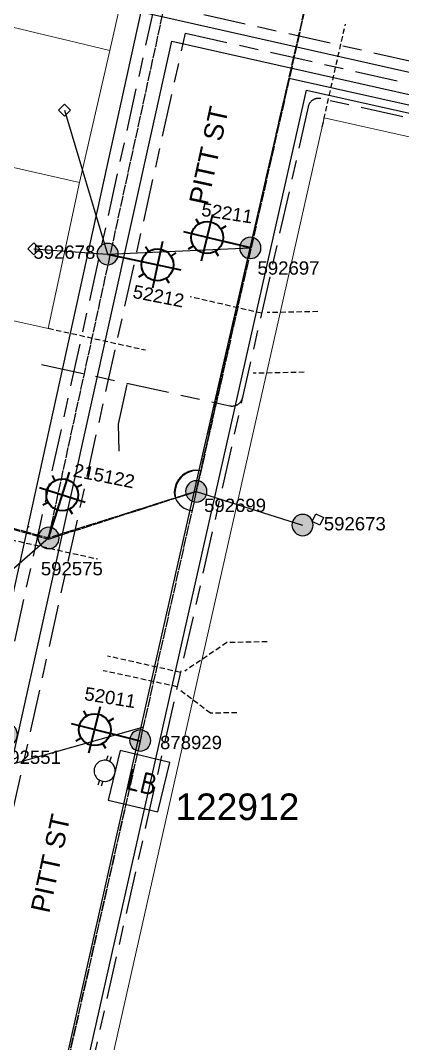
# Model space of a CAD drawing. Header units: metres. Extents: x 311347 to 316656, y 6252667 to 6255486.
# Drawn here: x 314285.6 to 314321.5, y 6254801.3 to 6254897.6 of the extents above; entities that cross this region are included whole.
import ezdxf
from ezdxf.enums import TextEntityAlignment as Align

# ---------------------------------------------------------------- set-up
doc = ezdxf.new("R2010")
doc.units = ezdxf.units.M
for name, pattern in [('Cable Exist OH', [1, 1, 0]), ('Cable Exist UG', [8.2, 4, -1.2, 1.8, -1.2]), ('Cable Remove', [2, 0, -2]), ('DASHED', [0.75, 0.5, -0.25])]:
    doc.linetypes.add(name, pattern=pattern)
doc.layers.get('0').update_dxf_attribs({"color": 6})
for name, color, linetype in [('_User_HV_Exist', 7, 'Continuous'), ('_User_LV_Exist', 7, 'Continuous'), ('Duct_SP_EXT', 7, 'Continuous'), ('Equip_SP_HV_EXT', 7, 'Continuous'), ('Equip_SP_LV_EXT', 7, 'Continuous'), ('Equip_SP_SL_EXT', 7, 'Continuous'), ('Mains_HV_EXT', 7, 'Continuous'), ('Mains_LV_EXT', 7, 'Continuous'), ('Mains_TR_EXT', 7, 'Continuous'), ('Services_SP_EXT', 7, 'Continuous'), ('SupportsOH_SP_TR_HV_LV_SL_EXT', 7, 'Continuous'), ('Trench_SP_EXT', 7, 'Continuous')]:
    doc.layers.add(name, color=color, linetype=linetype)
doc.layers.add('Cadastre Land Parcels_SP_EXT', color=9, linetype='Continuous', lineweight=5)
doc.layers.add('Cadastre Roads_SP_EXT', color=7, linetype='Continuous', lineweight=5)
doc.layers.add('UNKNOWN_FEATURES', color=1, linetype='DASHED', plot=False)
doc.styles.add('iecARIAL', font='arial.ttf', dxfattribs={"height": 2})
doc.styles.add('POLE_LABEL', font='arial.ttf')
doc.styles.get("Standard").update_dxf_attribs({"font": 'arial.ttf'})
doc.linetypes.add('Cable P UG', pattern='A,6,-0.5,["P",Standard,S=1.7,R=0,X=0.5,Y=-1],-2.9', length=9.4)

# ---------------------------------------------------------------- blocks, each defined once
blk = doc.blocks.new('LV_OH_LINKS_OPEN_EXT')
for p, q in [((-0.166, 4.966), (-0.166, 5.464)), ((0.166, 4.966), (0.166, 5.464)), ((-0.166, 3.002), (-0.166, 2.504)), ((0.166, 3.002), (0.166, 2.504))]:
    blk.add_line(p, q)
blk.add_lwpolyline([(0, 2.988, 1), (0, 4.98, 1)], format="xyb", close=True)
at = {"flags": 9}
for tag, p in [('ACTUAL_STATUS', (0, 0)), ('OPERATING_VOLTAGE', (0, -0.6)), ('ORIENTATION', (0, -0.8)), ('OWNED_BY', (0, -1)), ('CONSTRUCTED_VOLTAGE', (0, -0.2)), ('NO_PHASES', (0, -0.4)), ('STATE', (0, -1.2)), ('SWITCH_TYPE', (0, -1.4)), ('USAGE', (0, -1.6)), ('LEGEND', (0, -1.8)), ('NOTES', (0, -2))]:
    blk.add_attdef(tag, text='', height=0.2, dxfattribs=at).set_placement(p, align=Align.MIDDLE_LEFT)
at = {"flags": 1}
blk.add_attdef('Z', (0, 0), '', height=0.2, dxfattribs=at)
blk = doc.blocks.new('*U51')
at = {"lineweight": 40}
for p, q in [((5.163, 1.184), (4.21, -3.214)), ((0, 0), (3.224, -0.698)), ((3.57, 0.719), (3.874, 0.246)), ((6.421, 0.102), (5.948, -0.203)), ((2.487, -0.538), (6.885, -1.491)), ((2.952, -2.131), (3.425, -1.827)), ((5.803, -2.749), (5.499, -2.276))]:
    blk.add_line(p, q, dxfattribs=at)
blk.add_circle((4.686, -1.015), 1.5, dxfattribs=at)
at = {"style": 'iecARIAL', "flags": 8}
blk.add_attdef('ASSET_NUM', (1.5, 1.5), '', height=2.5, dxfattribs=at)
for tag, p, height, flags in [('CONSTRUCTED_VOLTAGE', (0.981, -0.653), 0.2, 9), ('CONTROL_TYPE', (0.981, -0.853), 0.2, 9), ('LANTERN_PURPOSE', (0.981, -1.053), 0.2, 9), ('LNUMBER', (2.181, -3.253), 2.5, 8), ('OPERATING_VOLTAGE', (0.981, -1.653), 0.2, 9), ('ORIENTATION', (0.981, -1.853), 0.2, 9), ('OWNED_BY', (0.981, -2.053), 0.2, 9), ('LANTERN_TYPE', (0.981, -1.253), 0.2, 9), ('NO_PHASES', (0.981, -1.453), 0.2, 9), ('STATE', (0.981, -2.253), 0.2, 9), ('CEXIST', (0.981, -2.653), 0.2, 9), ('CNEW', (0.981, -2.853), 0.2, 9), ('CNUMBER', (0.981, -3.053), 0.2, 9), ('USAGE', (0.981, -2.453), 0.2, 9), ('CREMOVE', (0.981, -3.253), 0.2, 9), ('CREPLACE', (0.981, -3.453), 0.2, 9), ('LKINGHEIGHT', (0.981, -3.653), 0.2, 9), ('LBRACKET', (0.981, -3.853), 0.2, 9), ('LBRACKETVOCAB', (0.981, -4.053), 0.2, 9), ('LCATEGORY', (0.981, -4.253), 0.2, 9), ('LCHARGE1', (0.981, -4.453), 0.2, 9), ('LCHARGE1PERCENT', (0.981, -4.653), 0.2, 9), ('LCHARGE2', (0.981, -4.853), 0.2, 9), ('LCHARGE2PERCENT', (0.981, -5.053), 0.2, 9), ('LCHARGE3', (0.981, -5.253), 0.2, 9), ('LCHARGE3PERCENT', (0.981, -5.453), 0.2, 9), ('LEXIST', (0.981, -5.653), 0.2, 9), ('LLAMP', (0.981, -5.853), 0.2, 9), ('LLAMPVOCAB', (0.981, -6.053), 0.2, 9), ('LMAST', (0.981, -6.253), 0.2, 9), ('LMASTVOCAB', (0.981, -6.453), 0.2, 9), ('LNEW', (0.981, -6.653), 0.2, 9), ('LANTNUMBER', (0.981, -6.853), 0.2, 9), ('LOUTREACH', (0.981, -7.253), 0.2, 9), ('LOUTREACHVOCAB', (0.981, -7.453), 0.2, 9), ('LRATECODE', (0.981, -7.653), 0.2, 9), ('LREMOVE', (0.981, -7.853), 0.2, 9), ('LREPLACE', (0.981, -8.053), 0.2, 9), ('LTYPE', (0.981, -8.253), 0.2, 9), ('LTYPEVOCAB', (0.981, -8.453), 0.2, 9), ('LEGEND', (0.981, -8.653), 0.2, 9), ('LOCATION', (0.981, -8.853), 0.2, 9), ('STREETNAME', (0.981, -9.253), 0.2, 9), ('SUBURB', (0.981, -9.453), 0.2, 1), ('NOTES', (0.981, -9.053), 0.2, 9)]:
    blk.add_attdef(tag, p, '', height=height, dxfattribs=dict(flags=flags))
blk = doc.blocks.new('*U52')
at = {"lineweight": 40}
for p, q in [((-4.587, -1.207), (-3.53, 3.167)), ((-5.134, 2.74), (-4.841, 2.26)), ((-2.299, 2.055), (-2.779, 1.762)), ((-1.872, 0.452), (-6.246, 1.509)), ((-5.819, -0.095), (-5.339, 0.198)), ((0, 0), (-2.604, 0.629)), ((-2.984, -0.78), (-3.277, -0.3))]:
    blk.add_line(p, q, dxfattribs=at)
blk.add_circle((-4.059, 0.98), 1.5, dxfattribs=at)
at = {"style": 'iecARIAL', "flags": 8}
blk.add_attdef('ASSET_NUM', (1.5, 1.5), '', height=2.5, dxfattribs=at)
for tag, p, height, flags in [('CONSTRUCTED_VOLTAGE', (0.981, -0.653), 0.2, 9), ('CONTROL_TYPE', (0.981, -0.853), 0.2, 9), ('LANTERN_PURPOSE', (0.981, -1.053), 0.2, 9), ('LNUMBER', (2.181, -3.253), 2.5, 8), ('OPERATING_VOLTAGE', (0.981, -1.653), 0.2, 9), ('ORIENTATION', (0.981, -1.853), 0.2, 9), ('OWNED_BY', (0.981, -2.053), 0.2, 9), ('LANTERN_TYPE', (0.981, -1.253), 0.2, 9), ('NO_PHASES', (0.981, -1.453), 0.2, 9), ('STATE', (0.981, -2.253), 0.2, 9), ('CEXIST', (0.981, -2.653), 0.2, 9), ('CNEW', (0.981, -2.853), 0.2, 9), ('CNUMBER', (0.981, -3.053), 0.2, 9), ('USAGE', (0.981, -2.453), 0.2, 9), ('CREMOVE', (0.981, -3.253), 0.2, 9), ('CREPLACE', (0.981, -3.453), 0.2, 9), ('LKINGHEIGHT', (0.981, -3.653), 0.2, 9), ('LBRACKET', (0.981, -3.853), 0.2, 9), ('LBRACKETVOCAB', (0.981, -4.053), 0.2, 9), ('LCATEGORY', (0.981, -4.253), 0.2, 9), ('LCHARGE1', (0.981, -4.453), 0.2, 9), ('LCHARGE1PERCENT', (0.981, -4.653), 0.2, 9), ('LCHARGE2', (0.981, -4.853), 0.2, 9), ('LCHARGE2PERCENT', (0.981, -5.053), 0.2, 9), ('LCHARGE3', (0.981, -5.253), 0.2, 9), ('LCHARGE3PERCENT', (0.981, -5.453), 0.2, 9), ('LEXIST', (0.981, -5.653), 0.2, 9), ('LLAMP', (0.981, -5.853), 0.2, 9), ('LLAMPVOCAB', (0.981, -6.053), 0.2, 9), ('LMAST', (0.981, -6.253), 0.2, 9), ('LMASTVOCAB', (0.981, -6.453), 0.2, 9), ('LNEW', (0.981, -6.653), 0.2, 9), ('LANTNUMBER', (0.981, -6.853), 0.2, 9), ('LOUTREACH', (0.981, -7.253), 0.2, 9), ('LOUTREACHVOCAB', (0.981, -7.453), 0.2, 9), ('LRATECODE', (0.981, -7.653), 0.2, 9), ('LREMOVE', (0.981, -7.853), 0.2, 9), ('LREPLACE', (0.981, -8.053), 0.2, 9), ('LTYPE', (0.981, -8.253), 0.2, 9), ('LTYPEVOCAB', (0.981, -8.453), 0.2, 9), ('LEGEND', (0.981, -8.653), 0.2, 9), ('LOCATION', (0.981, -8.853), 0.2, 9), ('STREETNAME', (0.981, -9.253), 0.2, 9), ('SUBURB', (0.981, -9.453), 0.2, 1), ('NOTES', (0.981, -9.053), 0.2, 9)]:
    blk.add_attdef(tag, p, '', height=height, dxfattribs=dict(flags=flags))
blk = doc.blocks.new('*U50')
at = {"lineweight": 40}
for p, q in [((-4.81, -1.114), (-3.715, 3.251)), ((-5.322, 2.838), (-5.033, 2.355)), ((-2.493, 2.128), (-2.976, 1.839)), ((-2.08, 0.521), (-6.445, 1.616)), ((-6.032, 0.009), (-5.549, 0.298)), ((0, 0), (-2.811, 0.705)), ((-3.203, -0.701), (-3.492, -0.218))]:
    blk.add_line(p, q, dxfattribs=at)
blk.add_circle((-4.263, 1.069), 1.5, dxfattribs=at)
at = {"style": 'iecARIAL', "flags": 8}
blk.add_attdef('ASSET_NUM', (1.5, 1.5), '', height=2.5, dxfattribs=at)
for tag, p, height, flags in [('CONSTRUCTED_VOLTAGE', (0.981, -0.653), 0.2, 9), ('CONTROL_TYPE', (0.981, -0.853), 0.2, 9), ('LANTERN_PURPOSE', (0.981, -1.053), 0.2, 9), ('LNUMBER', (2.181, -3.253), 2.5, 8), ('OPERATING_VOLTAGE', (0.981, -1.653), 0.2, 9), ('ORIENTATION', (0.981, -1.853), 0.2, 9), ('OWNED_BY', (0.981, -2.053), 0.2, 9), ('LANTERN_TYPE', (0.981, -1.253), 0.2, 9), ('NO_PHASES', (0.981, -1.453), 0.2, 9), ('STATE', (0.981, -2.253), 0.2, 9), ('CEXIST', (0.981, -2.653), 0.2, 9), ('CNEW', (0.981, -2.853), 0.2, 9), ('CNUMBER', (0.981, -3.053), 0.2, 9), ('USAGE', (0.981, -2.453), 0.2, 9), ('CREMOVE', (0.981, -3.253), 0.2, 9), ('CREPLACE', (0.981, -3.453), 0.2, 9), ('LKINGHEIGHT', (0.981, -3.653), 0.2, 9), ('LBRACKET', (0.981, -3.853), 0.2, 9), ('LBRACKETVOCAB', (0.981, -4.053), 0.2, 9), ('LCATEGORY', (0.981, -4.253), 0.2, 9), ('LCHARGE1', (0.981, -4.453), 0.2, 9), ('LCHARGE1PERCENT', (0.981, -4.653), 0.2, 9), ('LCHARGE2', (0.981, -4.853), 0.2, 9), ('LCHARGE2PERCENT', (0.981, -5.053), 0.2, 9), ('LCHARGE3', (0.981, -5.253), 0.2, 9), ('LCHARGE3PERCENT', (0.981, -5.453), 0.2, 9), ('LEXIST', (0.981, -5.653), 0.2, 9), ('LLAMP', (0.981, -5.853), 0.2, 9), ('LLAMPVOCAB', (0.981, -6.053), 0.2, 9), ('LMAST', (0.981, -6.253), 0.2, 9), ('LMASTVOCAB', (0.981, -6.453), 0.2, 9), ('LNEW', (0.981, -6.653), 0.2, 9), ('LANTNUMBER', (0.981, -6.853), 0.2, 9), ('LOUTREACH', (0.981, -7.253), 0.2, 9), ('LOUTREACHVOCAB', (0.981, -7.453), 0.2, 9), ('LRATECODE', (0.981, -7.653), 0.2, 9), ('LREMOVE', (0.981, -7.853), 0.2, 9), ('LREPLACE', (0.981, -8.053), 0.2, 9), ('LTYPE', (0.981, -8.253), 0.2, 9), ('LTYPEVOCAB', (0.981, -8.453), 0.2, 9), ('LEGEND', (0.981, -8.653), 0.2, 9), ('LOCATION', (0.981, -8.853), 0.2, 9), ('STREETNAME', (0.981, -9.253), 0.2, 9), ('SUBURB', (0.981, -9.453), 0.2, 1), ('NOTES', (0.981, -9.053), 0.2, 9)]:
    blk.add_attdef(tag, p, '', height=height, dxfattribs=dict(flags=flags))
blk = doc.blocks.new('*U59')
at = {"lineweight": 40}
for p, q in [((0.341, 5.888), (0.6, 5.389)), ((0.608, 1.912), (1.971, 6.201)), ((3.121, 5.005), (2.622, 4.746)), ((-0.855, 4.738), (3.434, 3.375)), ((-0.542, 3.109), (-0.043, 3.367)), ((0, 0), (0.836, 2.63)), ((2.237, 2.225), (1.979, 2.724))]:
    blk.add_line(p, q, dxfattribs=at)
blk.add_circle((1.289, 4.057), 1.5, dxfattribs=at)
at = {"style": 'iecARIAL', "flags": 8}
blk.add_attdef('ASSET_NUM', (1.5, 1.5), '', height=2.5, dxfattribs=at)
for tag, p, height, flags in [('CONSTRUCTED_VOLTAGE', (0.981, -0.653), 0.2, 9), ('CONTROL_TYPE', (0.981, -0.853), 0.2, 9), ('LANTERN_PURPOSE', (0.981, -1.053), 0.2, 9), ('LNUMBER', (2.181, -3.253), 2.5, 8), ('OPERATING_VOLTAGE', (0.981, -1.653), 0.2, 9), ('ORIENTATION', (0.981, -1.853), 0.2, 9), ('OWNED_BY', (0.981, -2.053), 0.2, 9), ('LANTERN_TYPE', (0.981, -1.253), 0.2, 9), ('NO_PHASES', (0.981, -1.453), 0.2, 9), ('STATE', (0.981, -2.253), 0.2, 9), ('CEXIST', (0.981, -2.653), 0.2, 9), ('CNEW', (0.981, -2.853), 0.2, 9), ('CNUMBER', (0.981, -3.053), 0.2, 9), ('USAGE', (0.981, -2.453), 0.2, 9), ('CREMOVE', (0.981, -3.253), 0.2, 9), ('CREPLACE', (0.981, -3.453), 0.2, 9), ('LKINGHEIGHT', (0.981, -3.653), 0.2, 9), ('LBRACKET', (0.981, -3.853), 0.2, 9), ('LBRACKETVOCAB', (0.981, -4.053), 0.2, 9), ('LCATEGORY', (0.981, -4.253), 0.2, 9), ('LCHARGE1', (0.981, -4.453), 0.2, 9), ('LCHARGE1PERCENT', (0.981, -4.653), 0.2, 9), ('LCHARGE2', (0.981, -4.853), 0.2, 9), ('LCHARGE2PERCENT', (0.981, -5.053), 0.2, 9), ('LCHARGE3', (0.981, -5.253), 0.2, 9), ('LCHARGE3PERCENT', (0.981, -5.453), 0.2, 9), ('LEXIST', (0.981, -5.653), 0.2, 9), ('LLAMP', (0.981, -5.853), 0.2, 9), ('LLAMPVOCAB', (0.981, -6.053), 0.2, 9), ('LMAST', (0.981, -6.253), 0.2, 9), ('LMASTVOCAB', (0.981, -6.453), 0.2, 9), ('LNEW', (0.981, -6.653), 0.2, 9), ('LANTNUMBER', (0.981, -6.853), 0.2, 9), ('LOUTREACH', (0.981, -7.253), 0.2, 9), ('LOUTREACHVOCAB', (0.981, -7.453), 0.2, 9), ('LRATECODE', (0.981, -7.653), 0.2, 9), ('LREMOVE', (0.981, -7.853), 0.2, 9), ('LREPLACE', (0.981, -8.053), 0.2, 9), ('LTYPE', (0.981, -8.253), 0.2, 9), ('LTYPEVOCAB', (0.981, -8.453), 0.2, 9), ('LEGEND', (0.981, -8.653), 0.2, 9), ('LOCATION', (0.981, -8.853), 0.2, 9), ('STREETNAME', (0.981, -9.253), 0.2, 9), ('SUBURB', (0.981, -9.453), 0.2, 1), ('NOTES', (0.981, -9.053), 0.2, 9)]:
    blk.add_attdef(tag, p, '', height=height, dxfattribs=dict(flags=flags))
blk = doc.blocks.new('CCP_EXT')
at = {"flags": 9}
for tag, p in [('STATE', (0, -1.8)), ('USAGE', (0, -1.2)), ('LEGEND', (0, -1.4)), ('LIFE_SUPPORT', (0, -1.6)), ('NOTES', (0, -2))]:
    blk.add_attdef(tag, text='', height=0.2, dxfattribs=at).set_placement(p, align=Align.MIDDLE_LEFT)
blk.add_wipeout([(0, 0.566), (0.566, 0), (0, -0.566), (-0.566, 0)])
blk.add_lwpolyline([(-0.566, 0), (0, 0.566), (0.566, 0), (0, -0.566), (-0.566, 0)])
at = {"flags": 1}
blk.add_attdef('Z', (0, 0), '', height=0.2, dxfattribs=at)
at = {"flags": 9}
for tag, p in [('CCP_TYPE', (0, 0)), ('OPERATING_VOLTAGE', (0, -0.6)), ('ORIENTATION', (0, -0.8)), ('OWNED_BY', (0, -1)), ('CONSTRUCTED_VOLTAGE', (0, -0.2)), ('NO_PHASES', (0, -0.4))]:
    blk.add_attdef(tag, text='', height=0.2, dxfattribs=at).set_placement(p, align=Align.MIDDLE_LEFT)
blk = doc.blocks.new('POLE_EXT')
blk.add_hatch(color=256).paths.add_polyline_path([(-1, 0, 1), (1, 0, 1)])
blk.add_lwpolyline([(-1, 0, 1), (1, 0, 1)], format="xyb", close=True)
for tag, height, flags, p in [('pNumber', 2.5, 8, (-17.84, 2.067)), ('OWNED_BY', 0.2, 9, (1.355, -0.4)), ('SPECIAL_USE', 0.2, 9, (1.355, -0.8)), ('STATE', 0.2, 9, (1.355, -1)), ('PARENT', 0.2, 9, (1.355, -0.6)), ('cLV', 0.2, 9, (1.355, -1.4)), ('cHV', 0.2, 9, (1.355, -2)), ('hDepth', 0.2, 9, (1.355, -1.6)), ('hDia', 0.2, 9, (1.355, -1.8)), ('USAGE', 0.2, 9, (1.355, -1.2)), ('LBRACKET', 0.2, 9, (1.355, -2.2)), ('LExisting', 0.2, 9, (1.355, -2.4)), ('LANTNUMBER', 0.2, 9, (1.355, -2.6)), ('LOther', 0.2, 9, (1.355, -2.8)), ('cLinedev', 0.2, 9, (1.355, -3.4)), ('pExisting', 0.2, 9, (1.355, -3.8)), ('LRemove', 0.2, 9, (1.355, -3)), ('LEGEND', 0.2, 9, (1.355, -3.2)), ('LOCATION', 0.2, 9, (1.355, -3.6)), ('pFooting', 0.2, 9, (1.355, -4.4)), ('pNew', 0.2, 9, (1.355, -4.6)), ('PFNUMBER', 0.2, 9, (1.355, -4)), ('NEWPFNUMBER', 0.2, 9, (1.355, -4.2)), ('pRelocate', 0.2, 9, (1.355, -5)), ('pRemove', 0.2, 9, (1.355, -5.2)), ('pReplace', 0.2, 9, (1.355, -5.4)), ('pStay', 0.2, 9, (1.355, -5.6)), ('pType', 0.2, 9, (1.355, -5.8)), ('cspan', 0.2, 9, (1.355, -6)), ('STREETNAME', 0.2, 9, (1.355, -6.2)), ('SUBURB', 0.2, 9, (1.355, -6.4)), ('NOTES', 0.2, 9, (1.355, -6.6)), ('MAINTAINED_BY', 0.2, 9, (1.355, -6.814)), ('OPERATED_BY', 0.2, 9, (1.355, -7.014))]:
    blk.add_attdef(tag, text='', height=height, dxfattribs=dict(flags=flags)).set_placement(p, align=Align.MIDDLE_LEFT)
at = {"style": 'POLE_LABEL'}
for tag, height, flags, p in [('ASSET_NUM', 2.5, 8, (2, 2)), ('STRUCTURE_PLANT_NUMBER', 0.2, 9, (1.355, 0.028)), ('STREET_CODE', 0.2, 9, (1.355, -0.2))]:
    blk.add_attdef(tag, text='', height=height, dxfattribs=dict(at, flags=flags)).set_placement(p, align=Align.MIDDLE_LEFT)
at = {"flags": 1}
blk.add_attdef('Z', (1.355, -7.328), '', height=0.2, dxfattribs=at)
blk = doc.blocks.new('HV_LOAD_BREAK_EXT')
blk.add_lwpolyline([(-2.4, -2.4), (2.4, -2.4), (2.4, 2.4), (-2.4, 2.4)], close=True)
at = {"insert": (-1.099, 0.987), "char_height": 2, "width": 2.96284, "attachment_point": 1}
blk.add_mtext('{\\Fisocp|c0;LB}', dxfattribs=at)
for tag, height, flags, p in [('ASSET_NUM', 2.5, 8, (2, 2)), ('STREET_CODE', 0.2, 9, (1.5, 0)), ('ACTUAL_STATUS', 0.2, 9, (1.5, -0.2)), ('OPERATING_VOLTAGE', 0.2, 9, (1.5, -0.8)), ('ORIENTATION', 0.2, 9, (1.5, -1)), ('CONSTRUCTED_VOLTAGE', 0.2, 9, (1.5, -0.4)), ('NO_PHASES', 0.2, 9, (1.5, -0.6)), ('OWNED_BY', 0.2, 9, (1.5, -1.2)), ('OPERATED_BY', 0.2, 9, (1.5, -1.4)), ('STATE', 0.2, 9, (1.5, -1.8)), ('SWITCH_TYPE', 0.2, 9, (1.5, -2)), ('MAINTAINED_BY', 0.2, 9, (1.5, -1.6)), ('STREETNAME', 0.2, 9, (1.5, -2.8)), ('USAGE', 0.2, 9, (1.5, -2.2)), ('LEGEND', 0.2, 9, (1.5, -2.4)), ('LOCATION', 0.2, 9, (1.5, -2.6)), ('Z', 0.2, 1, (1.5, -3.6)), ('SUBURB', 0.2, 9, (1.5, -3)), ('NOTES', 0.2, 9, (1.5, -3.2)), ('LABEL_ALIGNMENT', 0.2, 9, (1.5, -3.4))]:
    blk.add_attdef(tag, text='', height=height, dxfattribs=dict(flags=flags)).set_placement(p, align=Align.MIDDLE_LEFT)

msp = doc.modelspace()

# ---------------------------------------------------------------- linework, layer by layer
at = {"layer": '_User_HV_Exist', "linetype": 'Cable P UG'}
for points in [[(314167.318, 6254314.978), (314184.737, 6254391.766), (314184.737, 6254391.766), (314186.748, 6254400.653), (314190.066, 6254415.565), (314193.347, 6254430.402), (314196.709, 6254444.878), (314201.545, 6254469.681), (314201.545, 6254469.681), (314203.888, 6254480.163), (314207.208, 6254495.037), (314210.529, 6254509.912), (314213.85, 6254524.786), (314214.394, 6254527.22), (314230.46, 6254533.074), (314230.46, 6254533.074), (314238.236, 6254570.666), (314238.236, 6254570.666), (314252.041, 6254631.547), (314255.764, 6254648.088), (314277.119, 6254742.959), (314277.119, 6254742.959), (314280.094, 6254756.178), (314298.252, 6254836.848)], [(314166.53, 6254314.267), (314169.212, 6254314.286), (314186.688, 6254391.324), (314188.699, 6254400.215), (314192.018, 6254415.132), (314195.297, 6254429.96), (314198.666, 6254444.46), (314203.503, 6254469.272), (314205.84, 6254479.727), (314209.16, 6254494.601), (314212.481, 6254509.476), (314215.802, 6254524.35), (314216.134, 6254525.836), (314232.202, 6254531.691), (314240.193, 6254570.253), (314253.992, 6254631.106), (314257.715, 6254647.648), (314279.07, 6254742.52), (314282.045, 6254755.739), (314299.877, 6254834.959)]]:
    msp.add_lwpolyline(points, dxfattribs=at)
at = {"layer": 'Cadastre Land Parcels_SP_EXT', "linetype": 'Continuous'}
for points in [[(314296.881, 6254907.513), (314257.666, 6254915.941), (314255.01, 6254904.13), (314294.005, 6254894.766), (314296.881, 6254907.513)], [(314294.005, 6254894.766), (314255.01, 6254904.13), (314252.105, 6254891.21), (314291.15, 6254882.345), (314294.005, 6254894.766)], [(314291.15, 6254882.345), (314252.105, 6254891.21), (314249.019, 6254877.361), (314288.215, 6254868.615), (314291.15, 6254882.345)], [(314404.544, 6254868.215), (314314.167, 6254888.407), (314306.575, 6254854.768), (314284.177, 6254755.259), (314281.202, 6254742.04), (314264.221, 6254666.598), (314259.847, 6254647.168), (314256.123, 6254630.623), (314341.639, 6254611.54), (314323.417, 6254530.123), (314327.262, 6254529.27), (314381.415, 6254517.323), (314408.838, 6254511.058), (314450.723, 6254698.322), (314538.58, 6254678.716), (314552.777, 6254748.82), (314561.239, 6254790.598), (314565.058, 6254809.458), (314569.098, 6254829.406), (314567.541, 6254831.797), (314511.326, 6254844.357), (314419.663, 6254864.837), (314404.544, 6254868.215)]]:
    msp.add_lwpolyline(points, close=True, dxfattribs=at)
at = {"layer": 'Duct_SP_EXT', "linetype": 'Continuous'}
msp.add_lwpolyline([(314294.876, 6254857.048), (314294.826, 6254859.618), (314295.647, 6254863.35)], dxfattribs=at)
at = {"layer": 'Mains_HV_EXT', "linetype": 'Cable Exist OH'}
for points in [[(314313.801, 6254905.08), (314302.137, 6254853.277)], [(314302.137, 6254853.277), (314288.249, 6254848.898)], [(314302.137, 6254853.277), (314296.852, 6254829.8)], [(314296.853, 6254829.8), (314275.091, 6254733.121)]]:
    msp.add_lwpolyline(points, dxfattribs=at)
at = {"layer": 'Mains_HV_EXT', "linetype": 'Cable Remove'}
msp.add_lwpolyline([(314288.249, 6254848.898), (314241.533, 6254874.946)], dxfattribs=at)
at = {"layer": 'Mains_HV_EXT', "linetype": 'Continuous'}
for points in [[(314302.575, 6254855.222, 0.55595), (314300.138, 6254852.66)], [(314300.164, 6254852.66, 0.269149), (314301.73, 6254851.469)]]:
    msp.add_lwpolyline(points, format="xyb", dxfattribs=at)
at = {"layer": 'Mains_LV_EXT', "linetype": 'Cable Exist OH'}
for points in [[(314307.223, 6254876.186), (314313.801, 6254905.08)], [(314302.137, 6254853.277), (314307.223, 6254876.186)], [(314232.69, 6254864.395), (314288.232, 6254848.789)], [(314288.232, 6254848.789), (314302.137, 6254853.277)], [(314302.137, 6254853.277), (314296.851, 6254829.793)], [(314296.851, 6254829.793), (314289.032, 6254795.227)]]:
    msp.add_lwpolyline(points, dxfattribs=at)
at = {"layer": 'Mains_LV_EXT', "linetype": 'Continuous'}
msp.add_lwpolyline([(314302.577, 6254855.228, 0.533431), (314300.193, 6254852.626)], format="xyb", dxfattribs=at)
at = {"layer": 'Mains_TR_EXT', "linetype": 'Cable Exist OH'}
msp.add_lwpolyline([(314232.612, 6254864.231), (314288.249, 6254848.898)], dxfattribs=at)
at = {"layer": 'Services_SP_EXT'}
for points in [[(314293.798, 6254875.608), (314307.223, 6254876.186)], [(314302.137, 6254853.277), (314312.129, 6254850.112)], [(314279.213, 6254841.036), (314288.249, 6254848.898)], [(314275.645, 6254825.048), (314297.212, 6254831.118)]]:
    msp.add_lwpolyline(points, dxfattribs=at)
at = {"layer": 'Trench_SP_EXT', "linetype": 'Cable Exist UG'}
for points in [[(314313.858, 6254890.227, 0.414893), (314312.662, 6254889.47)], [(314305.286, 6254861.332, 0.414265), (314306.482, 6254862.088)]]:
    msp.add_lwpolyline(points, format="xyb", dxfattribs=at)
msp.add_lwpolyline([(314287.596, 6254865.223), (314305.286, 6254861.332)], dxfattribs=at)
at = {"layer": 'UNKNOWN_FEATURES'}
for points in [[(314313.976, 6254887.571), (314316.16, 6254897.244)], [(314308.276, 6254870.037), (314301.575, 6254871.585)], [(314313.556, 6254870.19), (314308.807, 6254870.097)], [(314288.215, 6254868.623), (314297.364, 6254866.582)], [(314312.279, 6254864.482), (314307.496, 6254864.389)], [(314283.945, 6254848.913), (314292.862, 6254846.925)], [(314308.788, 6254839.127), (314305.009, 6254839.054), (314301.055, 6254836.37)], [(314300.649, 6254836.242), (314293.784, 6254837.791)], [(314300.347, 6254834.904), (314293.387, 6254836.402)], [(314305.95, 6254832.459), (314303.48, 6254832.411), (314300.662, 6254834.534)]]:
    msp.add_lwpolyline(points, dxfattribs=at)

# ---------------------------------------------------------------- block references
at = {"layer": 'Equip_SP_HV_EXT'}
ref = msp.add_blockref('HV_LOAD_BREAK_EXT', (314296.745, 6254826.013), dxfattribs=dict(at, rotation=346.4542012302205))
ref.add_attrib('ASSET_NUM', '122912', dxfattribs={"layer": '0', "height": 2.5}).set_placement((314300.173, 6254823.61), align=Align.MIDDLE_LEFT)
at = {"layer": 'Equip_SP_LV_EXT', "rotation": 160.2712421712384}
msp.add_blockref('LV_OH_LINKS_OPEN_EXT', (314294.867, 6254830.739), dxfattribs=at)
at = {"layer": 'Equip_SP_SL_EXT'}
ref = msp.add_blockref('*U52', (314307.223, 6254876.186), dxfattribs=at)
ref.add_attrib('ASSET_NUM', '52211', dxfattribs={"layer": '0', "height": 1.25, "rotation": 351.30168, "style": 'iecARIAL'}).set_placement((314302.64, 6254879.83), align=Align.MIDDLE_LEFT)
ref = msp.add_blockref('*U51', (314293.798, 6254875.608), dxfattribs=at)
ref.add_attrib('ASSET_NUM', '52212', dxfattribs={"layer": '0', "height": 1.25, "rotation": 348.98407, "style": 'iecARIAL'}).set_placement((314300.97, 6254871.185), align=Align.MIDDLE_RIGHT)
ref = msp.add_blockref('*U59', (314288.249, 6254848.898), dxfattribs=at)
ref.add_attrib('ASSET_NUM', '215122', dxfattribs={"layer": '0', "height": 1.25, "rotation": 348.71441, "style": 'iecARIAL'}).set_placement((314293.465, 6254854.74), align=Align.MIDDLE_CENTER)
ref = msp.add_blockref('*U50', (314296.851, 6254829.793), dxfattribs=at)
ref.add_attrib('ASSET_NUM', '52011', dxfattribs={"layer": '0', "height": 1.25, "rotation": 350.67921, "style": 'iecARIAL'}).set_placement((314291.649, 6254834.28), align=Align.MIDDLE_LEFT)
at = {"layer": 'SupportsOH_SP_TR_HV_LV_SL_EXT'}
ref = msp.add_blockref('POLE_EXT', (314307.223, 6254876.186), dxfattribs=at)
ref.add_attrib('ASSET_NUM', '592697', dxfattribs={"layer": '0', "height": 1.25, "style": 'POLE_LABEL'}).set_placement((314307.895, 6254874.292), align=Align.MIDDLE_LEFT)
ref = msp.add_blockref('POLE_EXT', (314302.137, 6254853.277), dxfattribs=at)
ref.add_attrib('ASSET_NUM', '592699', dxfattribs={"layer": '0', "height": 1.25, "rotation": 0.03667, "style": 'POLE_LABEL'}).set_placement((314302.871, 6254851.966), align=Align.MIDDLE_LEFT)
ref = msp.add_blockref('POLE_EXT', (314288.249, 6254848.898), dxfattribs=at)
ref.add_attrib('ASSET_NUM', '592575', dxfattribs={"layer": '0', "height": 1.25, "style": 'POLE_LABEL'}).set_placement((314293.348, 6254846.008), align=Align.MIDDLE_RIGHT)
ref = msp.add_blockref('POLE_EXT', (314284.326, 6254830.404), dxfattribs=at)
ref.add_attrib('ASSET_NUM', '592551', dxfattribs={"layer": '0', "height": 1.25, "style": 'POLE_LABEL'}).set_placement((314289.407, 6254828.268), align=Align.MIDDLE_RIGHT)
ref = msp.add_blockref('POLE_EXT', (314296.862, 6254829.843), dxfattribs=at)
ref.add_attrib('ASSET_NUM', '878929', dxfattribs={"layer": '0', "height": 1.25, "style": 'POLE_LABEL'}).set_placement((314298.729, 6254830.282), align=Align.TOP_LEFT)

# ---------------------------------------------------------------- texts
at = {"layer": 'Cadastre Roads_SP_EXT'}
for p in [(314303.191, 6254880.104), (314288.304, 6254813.519)]:
    msp.add_text('PITT ST', height=1.8, rotation=77.68503, dxfattribs=at).set_placement(p)

# ---------------------------------------------------------------- next in the draw order: block references
at = {"layer": 'Services_SP_EXT'}
for p in [(314289.741, 6254889.152), (314286.853, 6254876.108)]:
    msp.add_blockref('CCP_EXT', p, dxfattribs=at)
at = {"layer": 'Services_SP_EXT', "rotation": 200.1249155836675}
msp.add_blockref('CCP_EXT', (314313.572, 6254850.641), dxfattribs=at)

# ---------------------------------------------------------------- next in the draw order: linework, layer by layer
at = {"layer": '_User_HV_Exist', "linetype": 'Cable P UG'}
for points in [[(313424.319, 6254638.259), (313454.949, 6254774.829), (313702.009, 6254721.41), (313714.382, 6254775.883), (314243.951, 6254657.3), (314296.947, 6254898.392), (314658.742, 6254816.967), (314668.502, 6254819.458), (314818.69, 6254785.912), (314833.563, 6254749.259), (314827.416, 6254696.168), (314925.156, 6254660.08)], [(313427.389, 6254637.643), (313428.259, 6254641.519), (313457.352, 6254771.092), (313704.474, 6254717.843), (313716.565, 6254772.22), (314246.209, 6254653.891), (314299.833, 6254895.619), (314658.736, 6254814.961), (314668.026, 6254817.451), (314816.502, 6254783.328), (314830.509, 6254748.805), (314824.16, 6254694.143), (314904.645, 6254664.438), (314917.358, 6254659.746), (314919.606, 6254658.916), (314921.37, 6254658.265)], [(314298.252, 6254836.848), (314302.493, 6254855.689), (314310.867, 6254892.167), (314405.317, 6254871.067), (314420.436, 6254867.689), (314512.099, 6254847.209), (314568.314, 6254834.649), (314664.574, 6254813.142)], [(314299.877, 6254834.959), (314304.444, 6254855.249), (314312.512, 6254891.028), (314405.014, 6254870.362), (314420.133, 6254866.984), (314511.796, 6254846.504), (314568.011, 6254833.944), (314664.413, 6254812.406)]]:
    msp.add_lwpolyline(points, dxfattribs=at)
at = {"layer": '_User_LV_Exist', "linetype": 'Cable Exist UG'}
msp.add_lwpolyline([(313426.413, 6254637.862), (313427.284, 6254641.738), (313427.284, 6254641.738), (313456.594, 6254772.279), (313703.714, 6254719.029), (313715.806, 6254773.415), (314247.493, 6254654.547), (314301.117, 6254896.383), (314658.715, 6254815.99), (314668.005, 6254818.48), (314817.232, 6254784.19), (314831.532, 6254748.944), (314825.244, 6254694.809), (314904.991, 6254665.376)], dxfattribs=at)
at = {"layer": 'Mains_TR_EXT', "linetype": 'Cable Exist OH'}
msp.add_lwpolyline([(314288.249, 6254848.898), (314301.84, 6254911.266)], dxfattribs=at)
at = {"layer": 'Mains_TR_EXT', "linetype": 'Cable Exist UG'}
msp.add_lwpolyline([(314658.728, 6254817.996), (314298.23, 6254899.158), (314245.234, 6254658.28), (313713.628, 6254777.076), (313701.253, 6254722.597), (313454.19, 6254776.016), (313423.344, 6254638.477), (313420.566, 6254625.935), (313420.591, 6254626.029), (313346.255, 6254294.033), (313203.021, 6254324.959)], dxfattribs=at)
at = {"layer": 'Services_SP_EXT'}
for points in [[(314289.741, 6254889.152), (314293.798, 6254875.608)], [(314286.853, 6254876.108), (314293.798, 6254875.608)]]:
    msp.add_lwpolyline(points, dxfattribs=at)
at = {"layer": 'Trench_SP_EXT', "linetype": 'Cable Exist UG'}
for points in [[(314561.654, 6254834.922), (314313.858, 6254890.227)], [(314312.662, 6254889.472), (314282.689, 6254756.667)]]:
    msp.add_lwpolyline(points, dxfattribs=at)

# ---------------------------------------------------------------- next in the draw order: block references
at = {"layer": 'SupportsOH_SP_TR_HV_LV_SL_EXT'}
ref = msp.add_blockref('POLE_EXT', (314293.798, 6254875.608), dxfattribs=at)
ref.add_attrib('ASSET_NUM', '592678', dxfattribs={"layer": '0', "height": 1.25, "rotation": 0.01452, "style": 'POLE_LABEL'}).set_placement((314292.648, 6254875.789), align=Align.MIDDLE_RIGHT)
ref = msp.add_blockref('POLE_EXT', (314312.129, 6254850.112), dxfattribs=at)
ref.add_attrib('ASSET_NUM', '592673', dxfattribs={"layer": '0', "height": 1.25, "style": 'POLE_LABEL'}).set_placement((314314.129, 6254850.862), align=Align.TOP_LEFT)

doc.saveas('drawing.dxf')
